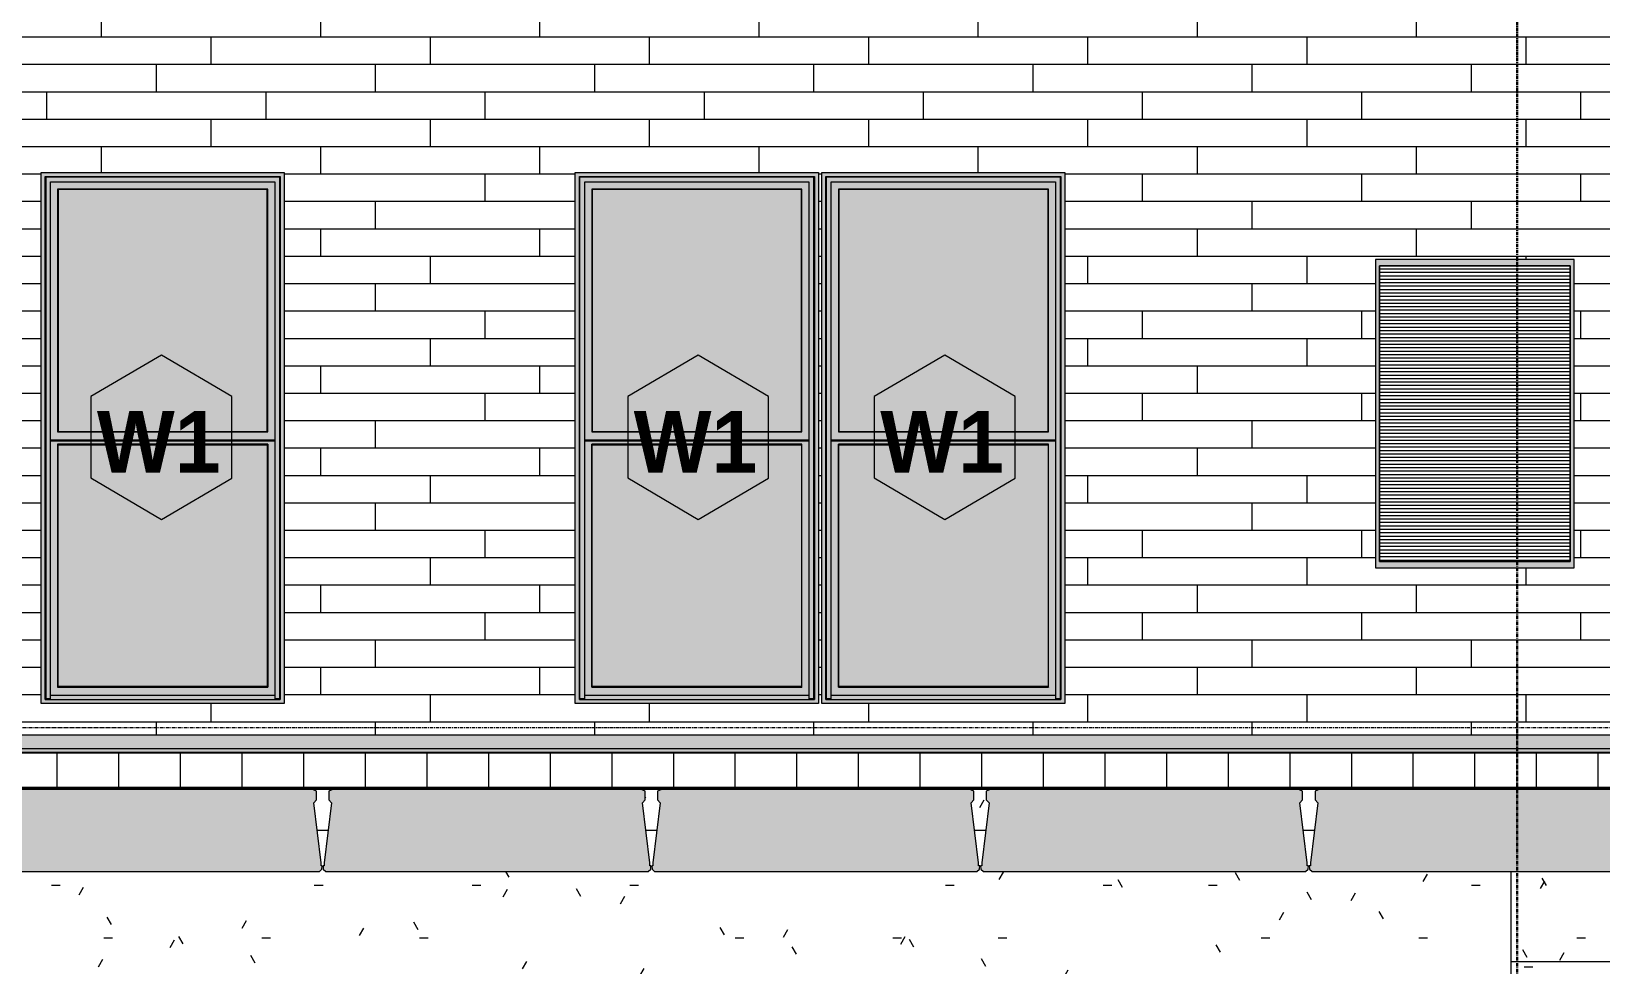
# Model space of a CAD drawing. Header units: inches. Extents: x -4168 to 4202, y -264 to 629.
# Drawn here: x 373.4 to 602.6, y -34.6 to 101.6 of the extents above; entities that cross this region are included whole.
import ezdxf

# ---------------------------------------------------------------- set-up
doc = ezdxf.new("R2010")
doc.units = ezdxf.units.IN
doc.header["$MEASUREMENT"] = 0
doc.linetypes.add('Grid Line 1_2_', pattern=[0.875, 0.5, -0.125, 0.125, -0.125])
doc.linetypes.add('Grid Line 1_2__2_', pattern=[0.875, 0.5, -0.125, 0.125, -0.125])
for name, color, linetype, lineweight in [('0-2', 7, 'Continuous', 9), ('0-4', 250, 'Continuous', 5), ('A-FLOR', 192, 'Continuous', 13), ('A-FLOR-1', 192, 'Continuous', 5), ('A-FLOR-2', 192, 'Continuous', 9), ('A-FLOR-LEVL-1', 51, 'Grid Line 1_2_', 9), ('A-FLOR-MCUT', 51, 'Continuous', 13), ('A-FLOR-PATT-1', 252, 'Continuous', 9), ('A-GENM', 5, 'Continuous', 9), ('A-GENM-2', 57, 'Continuous', 9), ('A-GLAZ-1', 151, 'Continuous', 9), ('A-GLAZ-IDEN', 152, 'Continuous', 9), ('A-WALL-3', 113, 'Continuous', 9), ('A-WALL-PATT-3', 111, 'Continuous', 9), ('S-BEAM-1', 57, 'Continuous', 9), ('S-BEAM-2', 7, 'Continuous', 9), ('S-BEAM-4', 10, 'Continuous', 9), ('S-GRID-1', 1, 'Grid Line 1_2__2_', 30)]:
    doc.layers.add(name, color=color, linetype=linetype, lineweight=lineweight)
doc.styles.add('Century Gothic_B', font='GOTHICB.TTF', dxfattribs={"height": 9})
pattern_1 = [(0, (0, 0), (30.72, 7.68), [1.267, -21.773, 1.267, -21.773, -122.88]), (0, (0, 0), (30.72, 7.68), [-46.08, 1.267, -44.813, 1.267, -21.773, -53.76]), (0, (0, 0), (30.72, 7.68), [-115.2, 1.267, -14.093, 1.267, -37.133]), (120, (11.52, 3.84), (-22.011075, 22.7643004), [1.267, -21.773, 1.267, -21.773, -122.88]), (120, (11.52, 3.84), (-22.011075, 22.7643004), [-46.08, 1.267, -44.813, 1.267, -21.773, -53.76]), (120, (11.52, 3.84), (-22.011075, 22.7643004), [-115.2, 1.267, -14.093, 1.267, -37.133]), (240, (15.36, 19.2), (-8.708925, -30.4443004), [1.267, -21.773, 1.267, -21.773, -122.88]), (240, (15.36, 19.2), (-8.708925, -30.4443004), [-46.08, 1.267, -44.813, 1.267, -21.773, -53.76]), (240, (15.36, 19.2), (-8.708925, -30.4443004), [-115.2, 1.267, -14.093, 1.267, -37.133])]

# ---------------------------------------------------------------- blocks, each defined once
blk = doc.blocks.new('034100 - Precast Structural Concrete - Solid Plank - 12_-1979039-BUILDING ELEVATION - SOUTH')
at = {"layer": 'S-BEAM-4'}
blk.add_hatch(color=256, dxfattribs=at).paths.add_polyline_path([(12080.27, -21), (12080.65, -20.69), (12080.65, -20.21), (12080.51, -20.21), (12080.51, -19.74), (12079.45, -10.97), (12079.84, -10.57), (12079.84, -9.31), (12079.15, -9), (12034.35, -9), (12033.65, -9.31), (12033.65, -10.57), (12034.05, -10.97), (12032.98, -19.74), (12032.98, -20.21), (12032.81, -20.21), (12032.85, -20.69), (12033.22, -21), (12078.59, -21)], flags=0)
at = {"layer": 'S-BEAM-2'}
for p, q in [((12034.35, -9), (12033.65, -9.31)), ((12079.15, -9), (12034.35, -9)), ((12079.84, -9.31), (12079.15, -9)), ((12034.05, -10.97), (12032.98, -19.74)), ((12033.65, -9.31), (12033.65, -10.57)), ((12033.65, -10.57), (12034.05, -10.97)), ((12079.45, -10.97), (12079.84, -10.57)), ((12080.51, -19.74), (12079.45, -10.97)), ((12079.84, -10.57), (12079.84, -9.31)), ((12032.98, -20.21), (12032.81, -20.21)), ((12032.81, -20.21), (12032.85, -20.69)), ((12032.98, -19.74), (12032.98, -20.21)), ((12080.51, -19.82), (12080.51, -19.74)), ((12080.51, -20.21), (12080.51, -19.82)), ((12080.69, -20.21), (12080.51, -20.21)), ((12080.65, -20.69), (12080.69, -20.21)), ((12032.85, -20.69), (12033.22, -21)), ((12033.22, -21), (12080.27, -21)), ((12080.27, -21), (12080.65, -20.69))]:
    blk.add_line(p, q, dxfattribs=at)
blk = doc.blocks.new('CTR - 1st Phase - Structure_rvt-2-BUILDING ELEVATION - SOUTH')
at = {"layer": 'S-BEAM-1'}
h = blk.add_hatch(dxfattribs=at)
h.set_pattern_fill('FP_118', color=256, style=0, pattern_type=2)
h.set_pattern_definition(pattern_1)
h.paths.add_polyline_path([(11216.27, -21), (11217.22, -21), (11216.85, -20.69), (11216.85, -20.21), (11216.98, -20.21), (11216.98, -19.74), (11218.05, -10.97), (11217.65, -10.57), (11217.65, -10), (11215.84, -10), (11215.84, -10.57), (11215.45, -10.97), (11216.51, -19.82), (11216.51, -20.21), (11216.69, -20.21), (11216.65, -20.69), (11216.51, -20.8)], flags=0)
h.paths.add_polyline_path([(11264.69, -21), (11265.22, -21), (11264.85, -20.69), (11264.85, -20.21), (11264.98, -20.21), (11264.98, -19.74), (11266.05, -10.97), (11265.65, -10.57), (11265.65, -10), (11263.84, -10), (11263.84, -10.57), (11263.45, -10.97), (11264.51, -19.82), (11264.51, -20.21), (11264.69, -20.21), (11264.65, -20.69), (11264.27, -21), (11264.65, -21)], flags=0)
h.paths.add_polyline_path([(11456.98, -15), (11457.56, -15), (11458.05, -10.97), (11457.65, -10.57), (11457.65, -9.31), (11458.35, -9), (11455.21, -9.03), (11455.84, -9.31), (11455.84, -10.57), (11455.45, -10.97), (11455.94, -15), (11456.51, -15)], flags=0)
h.paths.add_polyline_path([(11504.51, -15), (11505.56, -15), (11506.05, -10.97), (11505.65, -10.57), (11505.65, -9.31), (11506.35, -9), (11503.21, -9.03), (11503.84, -9.31), (11503.84, -10.57), (11503.45, -10.97), (11503.94, -15), (11504.27, -15)], flags=0)
h.paths.add_polyline_path([(11360.51, -15), (11361.56, -15), (11362.05, -10.97), (11361.65, -10.57), (11361.65, -9.31), (11362.35, -9), (11359.21, -9.03), (11359.84, -9.31), (11359.84, -10.57), (11359.45, -10.97), (11359.94, -15), (11360.27, -15)], flags=0)
h.paths.add_polyline_path([(11312.51, -15), (11313.56, -15), (11314.05, -10.97), (11313.65, -10.57), (11313.65, -9.31), (11314.35, -9), (11311.15, -9), (11311.84, -9.31), (11311.84, -10.57), (11311.45, -10.97), (11311.94, -15), (11312.27, -15)], flags=0)
h.paths.add_polyline_path([(11409.22, -15), (11409.56, -15), (11410.05, -10.97), (11409.65, -10.57), (11409.65, -9.31), (11410.35, -9), (11407.21, -9.03), (11407.84, -9.31), (11407.84, -10.57), (11407.45, -10.97), (11407.94, -15), (11408.98, -15)], flags=0)
h = blk.add_hatch(dxfattribs=at)
h.set_pattern_fill('FP_118', color=256, style=0, pattern_type=2)
h.set_pattern_definition(pattern_1)
h.paths.add_polyline_path([(11187.19, -40.21), (11534.22, -40.21), (11534.22, -21), (11505.22, -21), (11504.85, -20.69), (11504.85, -20.21), (11504.98, -20.21), (11504.98, -19.74), (11505.56, -15), (11503.94, -15), (11504.51, -19.82), (11504.51, -20.21), (11504.69, -20.21), (11504.65, -20.69), (11504.27, -21), (11457.22, -21), (11456.85, -20.69), (11456.85, -20.21), (11456.98, -20.21), (11456.98, -19.74), (11457.56, -15), (11455.94, -15), (11456.51, -19.82), (11456.51, -20.21), (11456.69, -20.21), (11456.65, -20.69), (11456.27, -21), (11409.22, -21), (11408.85, -20.69), (11408.85, -20.21), (11408.98, -20.21), (11408.98, -19.74), (11409.56, -15), (11407.94, -15), (11408.51, -19.82), (11408.51, -20.21), (11408.69, -20.21), (11408.65, -20.69), (11408.27, -21), (11361.22, -21), (11360.85, -20.69), (11360.85, -20.21), (11360.98, -20.21), (11360.98, -19.74), (11361.56, -15), (11359.94, -15), (11360.51, -19.82), (11360.51, -20.21), (11360.69, -20.21), (11360.65, -20.69), (11360.27, -21), (11313.22, -21), (11312.85, -20.69), (11312.85, -20.21), (11312.98, -20.2), (11312.98, -19.74), (11313.56, -15), (11311.94, -15), (11312.51, -19.82), (11312.51, -20.21), (11312.69, -20.21), (11312.65, -20.69), (11312.27, -21), (11187.19, -21), (11187.19, -23.42)], flags=0)
h = blk.add_hatch(dxfattribs=at)
h.set_pattern_fill('FP_111', color=256, style=0, pattern_type=2)
h.set_pattern_definition(pattern_1)
h.paths.add_polyline_path([(11846.32, -34.21), (11847.17, -34.21), (11847.17, -21), (11534.22, -21), (11534.22, -34.21), (11826.61, -34.21)], flags=0)
h = blk.add_hatch(dxfattribs=at)
h.set_pattern_fill('FP_117', color=256, style=0, pattern_type=2)
h.set_pattern_definition([(0, (0, 62.83), (30.72, 5.431), [1.267, -21.773, 1.267, -21.773, -122.88]), (0, (0, 62.83), (30.72, 5.431), [-46.08, 1.267, -44.813, 1.267, -21.773, -53.76]), (0, (0, 62.83), (30.72, 5.431), [-115.2, 1.267, -14.093, 1.267, -37.133]), (129.232, (11.52, 65.546), (-19.350573, 12.838379), [1.002, -17.213, 1.002, -17.213, -97.145]), (129.232, (11.52, 65.546), (-19.350573, 12.838379), [-36.429, 1.002, -35.428, 1.002, -17.213, -42.501]), (129.232, (11.52, 65.546), (-19.350573, 12.838379), [-91.074, 1.002, -11.141, 1.002, -29.356]), (230.768, (15.36, 76.407), (-11.3700044, -24.785848), [1.002, -17.213, 1.002, -17.213, -97.145]), (230.768, (15.36, 76.407), (-11.3700044, -24.785848), [-36.429, 1.002, -35.428, 1.002, -17.213, -42.501]), (230.768, (15.36, 76.407), (-11.3700044, -24.785848), [-91.074, 1.002, -11.141, 1.002, -29.356])])
h.paths.add_polyline_path([(11798.26, -35), (11847.17, -35), (11847.17, -34.21), (11534.22, -34.21), (11534.22, -35), (11787.19, -35)], flags=0)
at = {"layer": 'S-BEAM-2'}
for p, q in [((11359.94, -15), (11361.56, -15)), ((11407.94, -15), (11409.56, -15)), ((11455.94, -15), (11457.56, -15)), ((11503.94, -15), (11505.56, -15)), ((11534.22, -21), (11534.22, -40.21)), ((11847.17, -34.21), (11534.22, -34.21))]:
    blk.add_line(p, q, dxfattribs=at)
at = {"layer": 'S-GRID-1'}
blk.add_line((11535.19, -203.76), (11535.19, 470.5), dxfattribs=at)
at = {"layer": '0-2'}
for p in [(-720, 0), (-672, 0), (-624, 0), (-576, 0), (-528, 0)]:
    blk.add_blockref('034100 - Precast Structural Concrete - Solid Plank - 12_-1979039-BUILDING ELEVATION - SOUTH', p, dxfattribs=at)
blk = doc.blocks.new('Window-Double_Hung-Marvin-Essential - ESDH3066 - 1st Floor-3357218-BUILDING ELEVATION - SOUTH')
at = {"layer": 'A-GLAZ-1'}
h = blk.add_hatch(color=256, dxfattribs=at)
h.paths.add_polyline_path([(11728.03, 3.5), (11740.34, 3.51), (11740.34, 81), (11704.84, 81), (11704.84, 3.5), (11708.31, 3.5)], flags=0)
h.paths.add_polyline_path([(11705.43, 4.09), (11705.46, 80.41), (11739.75, 80.41), (11739.75, 4.09), (11705.51, 4.09)], flags=0)
for points in [[(11705.43, 4.09), (11705.51, 4.17), (11705.51, 80.33), (11705.43, 80.41), (11705.43, 4.17)], [(11705.51, 80.33), (11739.71, 80.38), (11739.71, 80.41), (11705.46, 80.38)], [(11705.51, 4.17), (11706.21, 4.17), (11706.21, 79.63), (11738.96, 79.63), (11738.96, 4.17), (11739.67, 4.17), (11739.67, 80.33), (11705.51, 80.33), (11705.51, 4.17)], [(11739.75, 4.09), (11739.75, 80.41), (11739.67, 80.33), (11739.67, 4.17)], [(11737.87, 78.53), (11737.87, 78.59), (11707.25, 78.59), (11707.31, 78.53), (11728.03, 78.53)], [(11707.25, 43.16), (11707.31, 43.22), (11707.31, 78.53), (11707.25, 78.53), (11707.25, 43.22)], [(11707.31, 43.22), (11737.87, 43.22), (11737.87, 78.53), (11707.31, 78.53), (11707.31, 48.37)], [(11737.93, 43.16), (11737.93, 78.59), (11737.87, 78.53), (11737.89, 43.2)], [(11738.37, 41.81), (11738.96, 41.81), (11738.96, 41.94), (11706.21, 41.94), (11706.21, 41.81), (11737.93, 41.81)], [(11728.03, 41.28), (11737.89, 41.3), (11737.87, 41.34), (11707.25, 41.34), (11707.31, 41.28), (11708.31, 41.28)], [(11707.25, 5.91), (11707.31, 5.97), (11707.31, 41.28), (11707.25, 41.28), (11707.25, 5.97)], [(11737.93, 43.16), (11737.87, 43.22), (11707.31, 43.22), (11707.31, 43.16), (11737.89, 43.16)], [(11707.31, 5.97), (11737.87, 5.97), (11737.87, 41.28), (11707.31, 41.28), (11707.31, 6.49)], [(11737.93, 5.91), (11737.93, 41.34), (11737.87, 41.28), (11737.89, 5.95)], [(11705.43, 4.09), (11705.51, 4.09), (11739.75, 4.09), (11739.67, 4.17), (11738.96, 4.19), (11738.96, 4.66), (11706.21, 4.66), (11706.21, 4.17), (11705.51, 4.17), (11705.43, 4.09)], [(11707.31, 5.91), (11737.93, 5.91), (11737.87, 5.97), (11707.31, 5.97), (11707.25, 5.91)], [(11705.43, 4.09), (11705.43, 4.09), (11705.43, 4.17)]]:
    blk.add_hatch(color=256, dxfattribs=at).paths.add_polyline_path(points, flags=0)
h = blk.add_hatch(color=256, dxfattribs=at)
h.paths.add_polyline_path([(11708.31, 41.94), (11738.96, 41.94), (11738.96, 79.63), (11706.21, 79.63), (11706.21, 41.94), (11707.25, 41.94)], flags=0)
h.paths.add_polyline_path([(11708.31, 43.16), (11707.25, 43.16), (11707.25, 78.59), (11737.93, 78.59), (11737.93, 43.16), (11728.03, 43.16)], flags=0)
h = blk.add_hatch(color=256, dxfattribs=at)
h.paths.add_polyline_path([(11706.21, 4.69), (11738.96, 4.69), (11738.96, 41.81), (11706.21, 41.81), (11706.21, 4.87)], flags=0)
h.paths.add_polyline_path([(11707.25, 5.91), (11707.25, 41.34), (11737.93, 41.34), (11737.93, 5.91), (11708.31, 5.91)], flags=0)
for p, q in [((11705.43, 80.41), (11739.75, 80.41)), ((11705.43, 80.41), (11705.51, 80.33)), ((11705.43, 4.09), (11705.43, 80.41)), ((11739.67, 80.33), (11705.51, 80.33)), ((11705.51, 80.33), (11705.51, 4.17)), ((11739.75, 80.41), (11739.67, 80.33)), ((11739.67, 80.33), (11739.67, 4.17)), ((11739.75, 80.41), (11739.75, 4.09)), ((11706.21, 79.63), (11738.96, 79.63)), ((11706.21, 4.17), (11706.21, 79.63)), ((11707.31, 78.53), (11707.25, 78.59)), ((11707.25, 78.59), (11707.25, 43.16)), ((11737.93, 78.59), (11707.25, 78.59)), ((11707.31, 78.53), (11707.31, 43.22)), ((11737.87, 78.53), (11707.31, 78.53)), ((11737.87, 78.53), (11737.93, 78.59)), ((11737.87, 43.22), (11737.87, 78.53)), ((11737.93, 43.16), (11737.93, 78.59)), ((11738.96, 79.63), (11738.96, 4.17)), ((11738.96, 41.94), (11706.21, 41.94)), ((11738.96, 41.81), (11706.21, 41.81)), ((11707.31, 43.22), (11707.25, 43.16)), ((11707.25, 43.16), (11737.93, 43.16)), ((11737.93, 41.34), (11707.25, 41.34)), ((11707.25, 41.34), (11707.31, 41.28)), ((11707.25, 41.34), (11707.25, 5.91)), ((11707.31, 43.22), (11737.87, 43.22)), ((11707.31, 41.28), (11737.87, 41.28)), ((11707.31, 5.97), (11707.31, 41.28)), ((11737.93, 43.16), (11737.87, 43.22)), ((11737.87, 41.28), (11737.93, 41.34)), ((11737.87, 41.28), (11737.87, 5.97)), ((11737.93, 41.34), (11737.93, 5.91)), ((11738.96, 4.69), (11706.21, 4.69)), ((11738.96, 4.66), (11706.21, 4.66)), ((11707.25, 5.91), (11707.31, 5.97)), ((11707.25, 5.91), (11737.93, 5.91)), ((11737.87, 5.97), (11707.31, 5.97)), ((11737.93, 5.91), (11737.87, 5.97)), ((11705.51, 4.17), (11705.43, 4.09)), ((11705.43, 4.09), (11739.75, 4.09)), ((11706.21, 4.17), (11705.51, 4.17)), ((11739.67, 4.17), (11738.96, 4.17)), ((11739.75, 4.09), (11739.67, 4.17))]:
    blk.add_line(p, q, dxfattribs=at)
blk = doc.blocks.new('Window-Double_Hung-Marvin-Essential - ESDH3066 - 1st Floor-3357216-BUILDING ELEVATION - SOUTH')
at = {"layer": 'A-GLAZ-1'}
h = blk.add_hatch(color=256, dxfattribs=at)
h.paths.add_polyline_path([(11897.43, 3.5), (11932.34, 3.51), (11932.34, 81), (11896.84, 81), (11896.84, 3.5)], flags=0)
h.paths.add_polyline_path([(11897.43, 4.09), (11897.46, 80.41), (11931.75, 80.41), (11931.75, 4.09), (11897.51, 4.09)], flags=0)
for points in [[(11897.43, 4.09), (11897.51, 4.17), (11897.51, 80.33), (11897.43, 80.41), (11897.43, 4.17)], [(11925.18, 80.33), (11931.71, 80.38), (11931.71, 80.41), (11897.46, 80.38), (11897.51, 80.33), (11910.03, 80.33)], [(11930.96, 4.17), (11931.67, 4.17), (11931.67, 80.33), (11897.51, 80.33), (11897.51, 4.17), (11898.21, 4.17), (11898.21, 79.63), (11930.96, 79.63), (11930.96, 4.87)], [(11931.75, 4.09), (11931.75, 80.41), (11931.67, 80.33), (11931.67, 4.17), (11931.75, 4.09)], [(11899.31, 78.53), (11929.87, 78.53), (11929.87, 78.59), (11899.25, 78.59)], [(11899.25, 43.16), (11899.31, 43.22), (11899.31, 78.53), (11899.25, 78.53), (11899.25, 43.22)], [(11929.87, 43.22), (11929.87, 78.53), (11899.31, 78.53), (11899.31, 43.22), (11925.18, 43.22)], [(11929.93, 43.16), (11929.93, 78.59), (11929.87, 78.53), (11929.87, 43.22)], [(11898.81, 41.81), (11930.96, 41.81), (11930.96, 41.94), (11898.21, 41.94), (11898.21, 41.81), (11898.78, 41.81)], [(11929.87, 41.28), (11929.87, 41.34), (11899.25, 41.34), (11899.31, 41.28), (11925.18, 41.28)], [(11899.25, 5.91), (11899.31, 5.97), (11899.31, 41.28), (11899.25, 41.28), (11899.25, 5.97)], [(11929.93, 43.16), (11929.87, 43.22), (11899.31, 43.22), (11899.31, 43.16), (11929.87, 43.16)], [(11900.54, 5.97), (11929.87, 5.97), (11929.87, 41.28), (11899.31, 41.28), (11899.31, 5.97)], [(11929.93, 5.91), (11929.93, 41.34), (11929.87, 41.28), (11929.87, 5.97)], [(11905.47, 4.09), (11931.75, 4.09), (11931.67, 4.17), (11930.96, 4.19), (11930.96, 4.66), (11898.21, 4.65), (11898.21, 4.17), (11897.51, 4.17), (11897.43, 4.09), (11900.54, 4.09)], [(11929.93, 5.91), (11929.87, 5.97), (11899.31, 5.97), (11899.31, 5.91), (11929.87, 5.91)]]:
    blk.add_hatch(color=256, dxfattribs=at).paths.add_polyline_path(points, flags=0)
h = blk.add_hatch(color=256, dxfattribs=at)
h.paths.add_polyline_path([(11898.21, 41.94), (11930.96, 41.94), (11930.96, 79.63), (11898.21, 79.63), (11898.21, 42.12)], flags=0)
h.paths.add_polyline_path([(11929.93, 43.16), (11899.25, 43.16), (11899.25, 78.59), (11929.93, 78.59), (11929.93, 48.37)], flags=0)
h = blk.add_hatch(color=256, dxfattribs=at)
h.paths.add_polyline_path([(11930.37, 4.69), (11930.96, 4.69), (11930.96, 41.81), (11898.21, 41.78), (11898.21, 4.69), (11930.11, 4.69)], flags=0)
h.paths.add_polyline_path([(11929.93, 5.91), (11899.25, 5.91), (11899.25, 41.34), (11929.93, 41.34), (11929.93, 6.49)], flags=0)
h = blk.add_hatch(color=256, dxfattribs=at)
h.paths.add_polyline_path([(11931.75, 4.09), (11931.75, 4.09), (11931.67, 4.17)], flags=0)
h.paths.add_polyline_path([(11897.43, 4.09), (11897.43, 4.09), (11897.43, 4.17)], flags=0)
for p, q in [((11897.43, 4.09), (11897.43, 80.41)), ((11897.51, 80.33), (11897.43, 80.41)), ((11897.43, 80.41), (11931.75, 80.41)), ((11897.51, 4.17), (11897.51, 80.33)), ((11931.67, 80.33), (11897.51, 80.33)), ((11931.67, 80.33), (11931.75, 80.41)), ((11931.67, 4.17), (11931.67, 80.33)), ((11931.75, 80.41), (11931.75, 4.09)), ((11898.21, 4.17), (11898.21, 79.63)), ((11898.21, 79.63), (11930.96, 79.63)), ((11899.25, 78.59), (11899.31, 78.53)), ((11899.25, 78.59), (11899.25, 43.16)), ((11929.93, 78.59), (11899.25, 78.59)), ((11929.87, 78.53), (11899.31, 78.53)), ((11899.31, 78.53), (11899.31, 43.22)), ((11929.93, 78.59), (11929.87, 78.53)), ((11929.87, 43.22), (11929.87, 78.53)), ((11929.93, 43.16), (11929.93, 78.59)), ((11930.96, 79.63), (11930.96, 4.17)), ((11930.96, 41.94), (11898.21, 41.94)), ((11930.96, 41.81), (11898.21, 41.81)), ((11899.31, 43.22), (11899.25, 43.16)), ((11899.25, 43.16), (11929.93, 43.16)), ((11929.93, 41.34), (11899.25, 41.34)), ((11899.25, 41.34), (11899.31, 41.28)), ((11899.25, 5.91), (11899.25, 41.34)), ((11899.31, 43.22), (11929.87, 43.22)), ((11899.31, 41.28), (11929.87, 41.28)), ((11899.31, 5.97), (11899.31, 41.28)), ((11929.93, 43.16), (11929.87, 43.22)), ((11929.87, 41.28), (11929.93, 41.34)), ((11929.87, 41.28), (11929.87, 5.97)), ((11929.93, 5.91), (11929.93, 41.34)), ((11930.96, 4.69), (11898.21, 4.69)), ((11930.96, 4.66), (11898.21, 4.66)), ((11899.31, 5.97), (11899.25, 5.91)), ((11899.25, 5.91), (11929.93, 5.91)), ((11929.87, 5.97), (11899.31, 5.97)), ((11929.87, 5.97), (11929.93, 5.91)), ((11897.51, 4.17), (11897.43, 4.09)), ((11897.43, 4.09), (11931.75, 4.09)), ((11898.21, 4.17), (11897.51, 4.17)), ((11931.67, 4.17), (11930.96, 4.17)), ((11931.75, 4.09), (11931.67, 4.17))]:
    blk.add_line(p, q, dxfattribs=at)
blk = doc.blocks.new('V-Series_EWC4_SPVU_RFA_2015 - 1ST FLOOR-2484708-BUILDING ELEVATION - SOUTH')
at = {"layer": 'A-GENM'}
h = blk.add_hatch(color=256, dxfattribs=at)
h.paths.add_polyline_path([(10247.29, 23.31), (10276.29, 23.31), (10276.29, 68.31), (10247.29, 68.31), (10247.29, 24.25)], flags=0)
h.paths.add_polyline_path([(10247.85, 24.25), (10247.85, 67.37), (10275.73, 67.37), (10275.73, 24.25), (10269.09, 24.25)], flags=0)
at = {"layer": 'A-GENM-2'}
h = blk.add_hatch(dxfattribs=at)
h.set_pattern_fill('FP_125', color=256, style=0, pattern_type=2)
h.set_pattern_definition([(0, (10273.15, -131.049), (0, 0.5), [])])
h.paths.add_polyline_path([(10275.73, 24.25), (10275.73, 67.37), (10247.85, 67.37), (10247.85, 24.25), (10269.09, 24.25)], flags=0)
at = {"layer": 'A-GENM'}
for p, q in [((10276.29, 68.31), (10247.29, 68.31)), ((10247.29, 68.31), (10247.29, 23.31)), ((10247.85, 67.37), (10247.85, 24.25)), ((10275.73, 67.37), (10247.85, 67.37)), ((10247.85, 67.37), (10275.73, 67.37)), ((10247.85, 24.25), (10247.85, 67.37)), ((10275.73, 24.25), (10275.73, 67.37)), ((10275.73, 67.37), (10275.73, 24.25)), ((10276.29, 23.31), (10276.29, 68.31)), ((10247.29, 23.31), (10276.29, 23.31)), ((10247.85, 24.25), (10275.73, 24.25)), ((10275.73, 24.25), (10247.85, 24.25))]:
    blk.add_line(p, q, dxfattribs=at)
blk = doc.blocks.new('Window Tag - ONE-2920521-BUILDING ELEVATION - SOUTH')
at = {"layer": 'A-GLAZ-IDEN'}
for p, q in [((10069.47, 200.37), (10059.19, 194.32)), ((10079.74, 194.32), (10069.47, 200.37)), ((10059.19, 194.32), (10059.19, 182.43)), ((10079.74, 182.38), (10079.74, 194.32)), ((10059.19, 182.43), (10069.47, 176.37)), ((10069.47, 176.37), (10079.74, 182.38))]:
    blk.add_line(p, q, dxfattribs=at)

msp = doc.modelspace()

# ---------------------------------------------------------------- hatches: boundary and pattern name
at = {"layer": 'A-FLOR'}
msp.add_hatch(color=256, dxfattribs=at).paths.add_polyline_path([(-1053.6056, -9), (1143.8944, -9), (1143.8944, -8.875), (-1056.6056, -8.875), (-1056.6056, -9), (-1055.2314, -9)], flags=0)
at = {"layer": 'A-FLOR-1'}
msp.add_hatch(color=256, dxfattribs=at).paths.add_polyline_path([(1138.111, -8.875), (1142.3944, -8.875), (1142.3893, -8.75), (-1056.6056, -8.75), (-1056.6056, -8.875), (1137.8806, -8.875)], flags=0)
at = {"layer": 'A-FLOR-PATT-1'}
h = msp.add_hatch(dxfattribs=at)
h.set_pattern_fill('FP_96', color=256, style=0, pattern_type=2)
h.set_pattern_definition([(0, (-10944.795, 0), (24, 24), [24, -24]), (0, (-10944.795, 9), (24, 24), [24, -24]), (0, (-10944.795, 18), (24, 24), [24, -24]), (90, (-10941.795, 21), (-24, 24), [24, -24]), (90, (-10932.795, 21), (-24, 24), [24, -24]), (90, (-10923.795, 21), (-24, 24), [24, -24])])
h.paths.add_polyline_path([(1138.111, -3.125), (1142.3944, -3.125), (1142.3944, -1.125), (-1056.6056, -1.125), (-1056.6056, -3.125), (1128.2533, -3.125)], flags=0)
h = msp.add_hatch(dxfattribs=at)
h.set_pattern_fill('FP_97', color=256, style=0, pattern_type=2)
h.set_pattern_definition([(0, (-10944.795, 0), (15.36, 3.84), [1.267, -10.253, 1.267, -10.253, -61.44]), (0, (-10944.795, 0), (15.36, 3.84), [-23.04, 1.267, -21.773, 1.267, -10.253, -26.88]), (0, (-10944.795, 0), (15.36, 3.84), [-57.6, 1.267, -6.413, 1.267, -17.933]), (120, (-10939.035, 1.92), (-11.0055376, 11.3821502), [1.267, -10.253, 1.267, -10.253, -61.44]), (120, (-10939.035, 1.92), (-11.0055376, 11.3821502), [-23.04, 1.267, -21.773, 1.267, -10.253, -26.88]), (120, (-10939.035, 1.92), (-11.0055376, 11.3821502), [-57.6, 1.267, -6.413, 1.267, -17.933]), (240, (-10937.115, 9.6), (-4.3544624, -15.2221502), [1.267, -10.253, 1.267, -10.253, -61.44]), (240, (-10937.115, 9.6), (-4.3544624, -15.2221502), [-23.04, 1.267, -21.773, 1.267, -10.253, -26.88]), (240, (-10937.115, 9.6), (-4.3544624, -15.2221502), [-57.6, 1.267, -6.413, 1.267, -17.933])])
h.paths.add_polyline_path([(-22.2593, -3.625), (1142.3944, -3.625), (1142.3944, -3.125), (-1056.6056, -3.125), (-1056.6056, -3.625), (-25.0998, -3.625)], flags=0)
h = msp.add_hatch(dxfattribs=at)
h.set_pattern_fill('FP_98', color=256, style=0, pattern_type=2)
h.set_pattern_definition([(90, (-10944.795, 0), (-6, 4e-16), [])])
h.paths.add_polyline_path([(-25.0998, -3.75), (1142.3944, -3.75), (1142.3944, -3.625), (-1056.6056, -3.625), (-1056.6056, -3.75), (-32.27, -3.75)], flags=0)
h = msp.add_hatch(dxfattribs=at)
h.set_pattern_fill('FP_99', color=256, style=0, pattern_type=2)
h.set_pattern_definition([(0, (-10944.795, 0), (0, 9), []), (90, (-10944.795, 0), (-9, 6e-16), [])])
h.paths.add_polyline_path([(-15.242, -8.75), (1142.3944, -8.75), (1142.3944, -3.75), (-1056.6056, -3.75), (-1056.6056, -8.75), (-25.0998, -8.75)], flags=0)
at = {"layer": 'A-WALL-PATT-3'}
h = msp.add_hatch(dxfattribs=at)
h.set_pattern_fill('FP_101', color=256, style=0, pattern_type=2)
h.set_pattern_definition([(0, (335.682, 0.8), (0, 4), []), (90, (335.682, 0.8), (-8, 8), [4, -28]), (90, (351.682, 4.8), (-8, 8), [4, -28])])
h.paths.add_polyline_path([(340.1194, -1.125), (1142.3944, -1.0888), (1142.3944, 0), (1145.1444, 0), (1145.1359, 109.25), (340.1194, 109.25), (340.1194, 0.5114)], flags=0)
h.paths.add_polyline_path([(492.4305, 3.5), (488.8444, 3.5156), (488.8444, 81), (524.3444, 81), (524.3444, 3.5), (497.3593, 3.5)], flags=0)
h.paths.add_polyline_path([(488.3444, 3.5), (452.8444, 3.5), (452.8444, 81), (488.3444, 81), (488.3444, 4.0883)], flags=0)
h.paths.add_polyline_path([(704.3714, 3.5), (682.0444, 3.5), (682.0444, 81), (717.5444, 81), (717.5444, 3.5), (714.2291, 3.5)], flags=0)
h.paths.add_polyline_path([(1023.5444, 3.5), (988.0444, 3.5), (988.0444, 81), (1023.5444, 81), (1023.5444, 6.494)], flags=0)
h.paths.add_polyline_path([(760.0444, 3.5), (760.0444, 81), (795.5444, 81), (795.5444, 3.5), (763.5177, 3.5)], flags=0)
h.paths.add_polyline_path([(410.3444, 3.5), (374.8444, 3.5), (374.8444, 81), (410.3444, 81), (410.3444, 24.4419)], flags=0)
h.paths.add_polyline_path([(796.0444, 3.5), (796.0444, 81), (831.5444, 81), (831.5444, 3.5), (798.0198, 3.5)], flags=0)
h.paths.add_polyline_path([(952.0444, 3.5), (952.0444, 81), (987.5444, 81), (987.5444, 3.5), (955.7433, 3.5)], flags=0)
h.paths.add_polyline_path([(570.2569, 23.3125), (569.6944, 23.3125), (569.6944, 68.3125), (598.6944, 68.3125), (598.6944, 23.3125), (586.0788, 23.3125)], flags=0)
h.paths.add_polyline_path([(877.6944, 23.3125), (877.6944, 68.3125), (906.6944, 68.3125), (906.6944, 23.3125), (878.2569, 23.3125)], flags=0)

# ---------------------------------------------------------------- linework, layer by layer
at = {"layer": 'A-FLOR-2'}
for p, q in [((1142.3944, -1.125), (-1056.6056, -1.125)), ((-1056.6056, -9), (1142.3944, -9))]:
    msp.add_line(p, q, dxfattribs=at)
at = {"layer": 'A-FLOR-LEVL-1'}
msp.add_line((-1284.2667, 0), (1431.264, 0), dxfattribs=at)
at = {"layer": 'A-FLOR-MCUT'}
for p, q in [((1142.3944, -3.125), (-1056.6056, -3.125)), ((1142.3944, -3.625), (-1056.6056, -3.625)), ((1142.3944, -3.75), (-1056.6056, -3.75)), ((1142.3944, -8.75), (-1056.6056, -8.75)), ((1142.3944, -8.875), (-1056.6056, -8.875))]:
    msp.add_line(p, q, dxfattribs=at)
at = {"layer": 'A-WALL-3'}
for p, q in [((374.8444, 3.5), (374.8444, 81)), ((374.8444, 81), (410.3444, 81)), ((410.3444, 81), (410.3444, 3.5)), ((452.8444, 3.5), (452.8444, 81)), ((452.8444, 81), (488.3444, 81)), ((488.3444, 81), (488.3444, 3.5)), ((488.8444, 3.5), (488.8444, 81)), ((488.8444, 81), (524.3444, 81)), ((524.3444, 81), (524.3444, 3.5)), ((410.3444, 3.5), (374.8444, 3.5)), ((488.3444, 3.5), (452.8444, 3.5)), ((524.3444, 3.5), (488.8444, 3.5))]:
    msp.add_line(p, q, dxfattribs=at)

# ---------------------------------------------------------------- block references
at = {"layer": '0-4'}
msp.add_blockref('CTR - 1st Phase - Structure_rvt-2-BUILDING ELEVATION - SOUTH', (-10944.795, 0), dxfattribs=at)
at = {"layer": 'A-GENM'}
msp.add_blockref('V-Series_EWC4_SPVU_RFA_2015 - 1ST FLOOR-2484708-BUILDING ELEVATION - SOUTH', (-9677.595, 0), dxfattribs=at)
at = {"layer": 'A-GLAZ-1'}
for name, p in [('Window-Double_Hung-Marvin-Essential - ESDH3066 - 1st Floor-3357218-BUILDING ELEVATION - SOUTH', (-11329.995, 0)), ('Window-Double_Hung-Marvin-Essential - ESDH3066 - 1st Floor-3357216-BUILDING ELEVATION - SOUTH', (-11443.995, 0)), ('Window-Double_Hung-Marvin-Essential - ESDH3066 - 1st Floor-3357216-BUILDING ELEVATION - SOUTH', (-11407.995, 0))]:
    msp.add_blockref(name, p, dxfattribs=at)
at = {"layer": 'A-GLAZ-IDEN'}
for p in [(-9677.0646, -146), (-9598.6896, -146), (-9562.6896, -146)]:
    msp.add_blockref('Window Tag - ONE-2920521-BUILDING ELEVATION - SOUTH', p, dxfattribs=at)

# ---------------------------------------------------------------- texts
at = {"layer": 'A-GLAZ-IDEN', "char_height": 9, "width": 22.725, "attachment_point": 1, "style": 'Century Gothic_B'}
for insert in [(382.9966, 46.2225), (461.3716, 46.2225), (497.3716, 46.2225)]:
    msp.add_mtext('W1', dxfattribs=dict(at, insert=insert))

doc.saveas('drawing.dxf')
